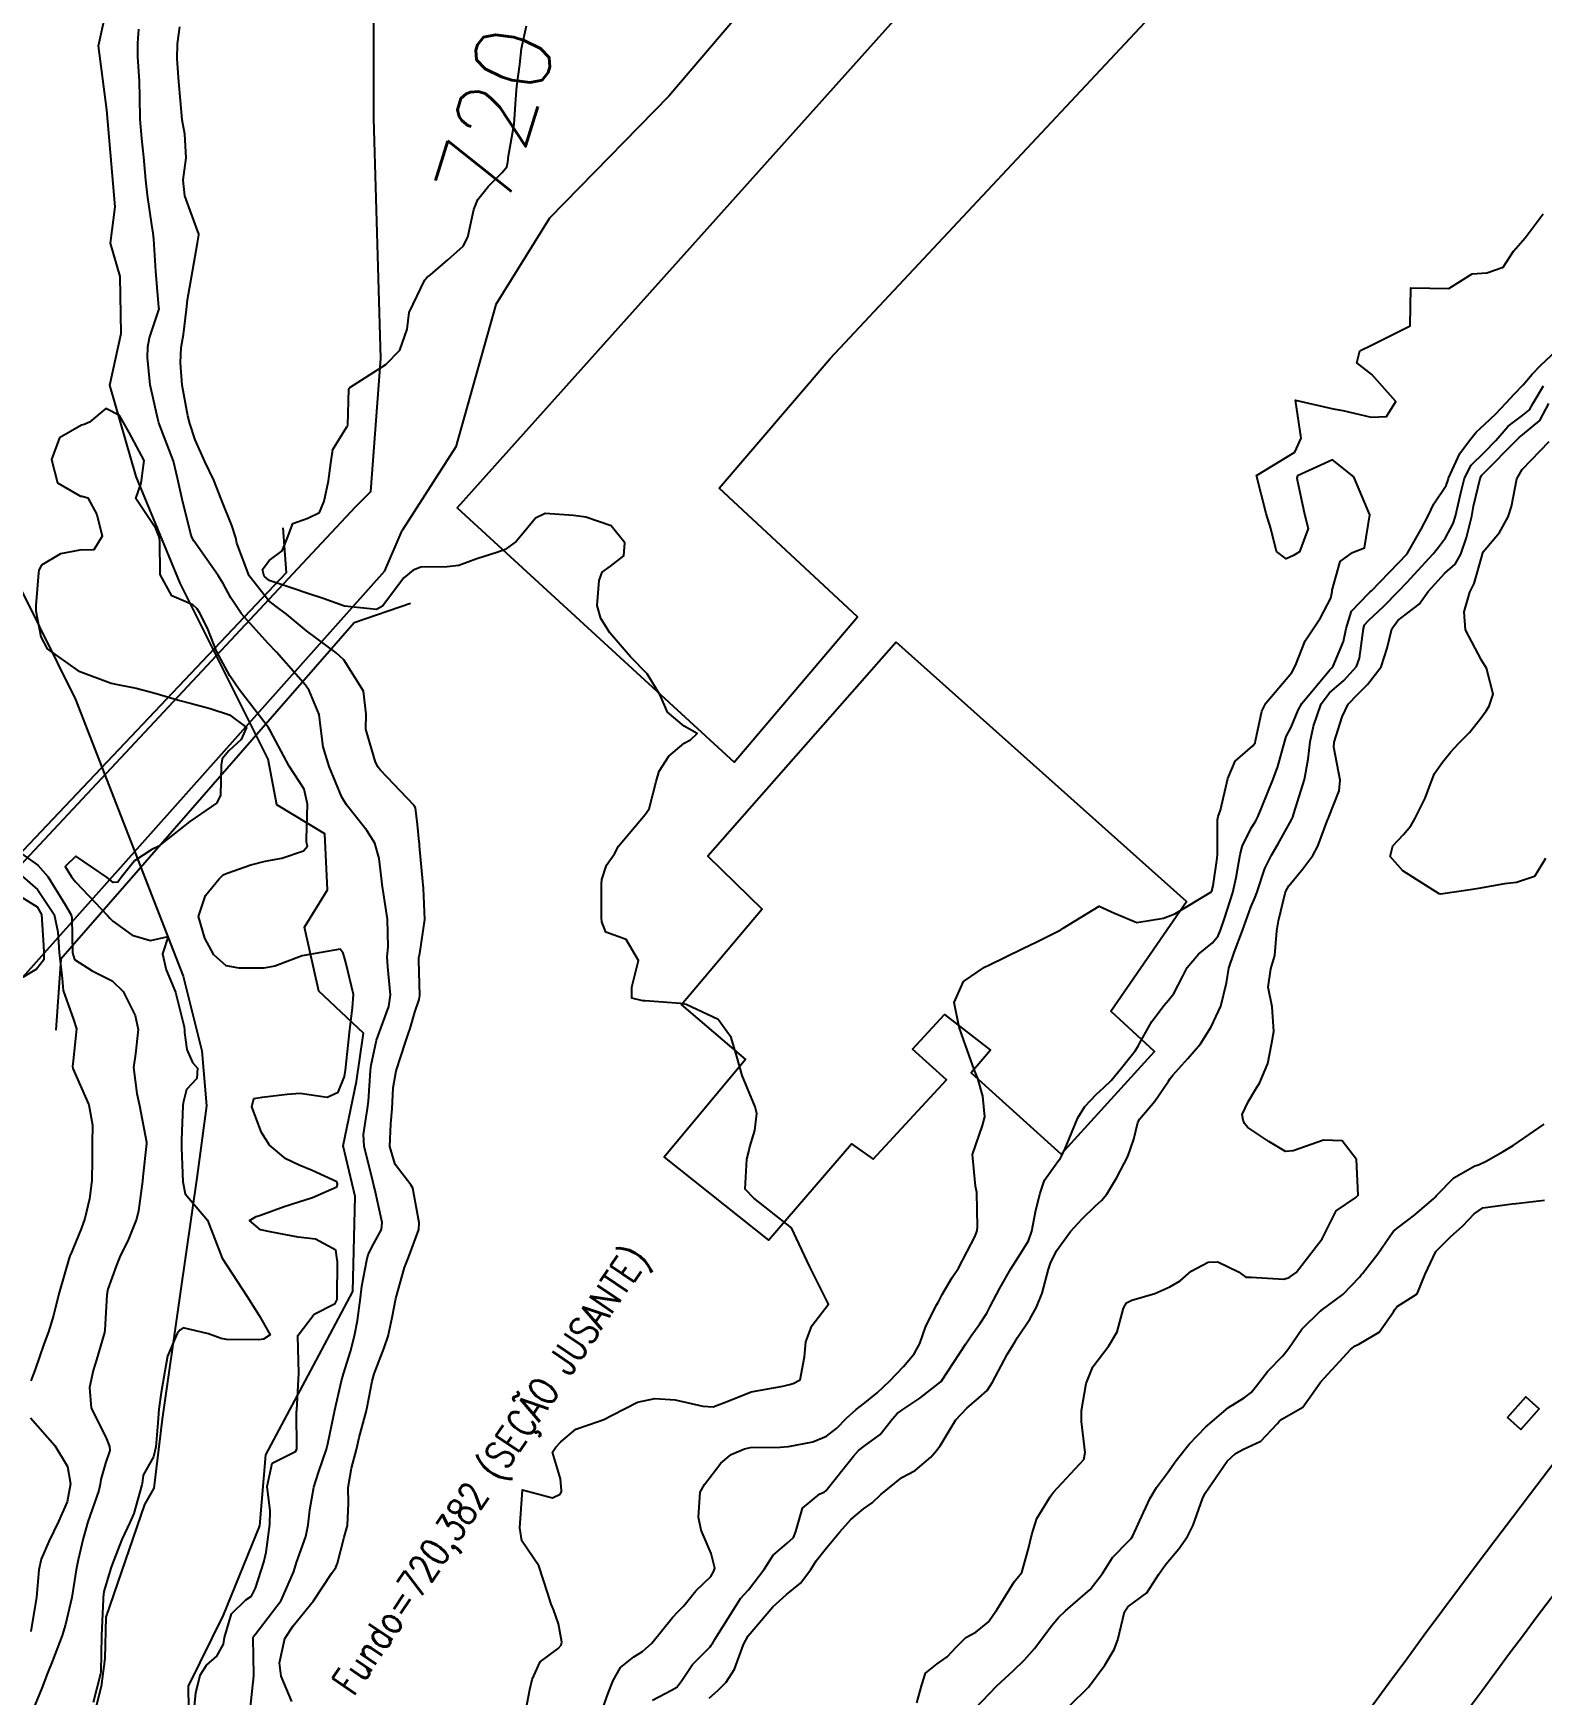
# Model space of a CAD drawing. Header units: metres. Extents: x 318500 to 325275, y 7408834 to 7428799.
# Drawn here: x 320236.7 to 320316.3, y 7414295.2 to 7414382.8 of the extents above; entities that cross this region are included whole.
import ezdxf
from ezdxf.enums import TextEntityAlignment as Align

# ---------------------------------------------------------------- set-up
doc = ezdxf.new("R2010")
doc.units = ezdxf.units.M
doc.header["$MEASUREMENT"] = 0
for name, color, linetype in [('Armário', 45, 'Continuous'), ('Cotas', 45, 'Continuous'), ('Curvas de Nivel 1m', 11, 'Continuous'), ('Curvas de Nivel 5m', 15, 'Continuous'), ('Edificações', 30, 'Continuous'), ('Hidrografia', 140, 'Continuous'), ('Linha Férrea', 20, 'Continuous'), ('Pontes_Viadutos_Tubos', 190, 'Continuous'), ('TEXTO', 45, 'Continuous'), ('Vias Primárias', 230, 'Continuous'), ('Vias Secundárias', 230, 'Continuous')]:
    doc.layers.add(name, color=color, linetype=linetype)
doc.styles.add('ROMANS', font='romans', dxfattribs={"height": 0.2})
doc.styles.add('Style-STANDARD', font='STANDARD.shx')

msp = doc.modelspace()

# ---------------------------------------------------------------- linework, layer by layer
at = {"layer": 'Armário'}
msp.add_lwpolyline([(320314.458, 7414309.84), (320315.424, 7414310.924), (320316.132, 7414310.293), (320315.166, 7414309.209)], close=True, dxfattribs=at)
at = {"layer": 'Curvas de Nivel 1m', "flags": 128}
for points, elevation in [([(320248.148, 7414294.407), (320248.33, 7414296.21), (320248.329, 7414296.252), (320248.298, 7414298.211), (320248.32, 7414298.292), (320248.402, 7414298.382), (320249.78, 7414300.19), (320250.443, 7414301.707), (320250.591, 7414302.178), (320251.077, 7414303.564), (320251.206, 7414304.169), (320251.289, 7414304.969), (320251.495, 7414306.165), (320251.741, 7414306.932), (320252.174, 7414308.155), (320252.245, 7414308.443), (320252.557, 7414309.967), (320252.586, 7414310.124), (320252.595, 7414310.15), (320252.964, 7414311.759), (320253.068, 7414312.145), (320253.431, 7414313.308), (320253.652, 7414314.14), (320253.812, 7414314.948), (320253.956, 7414316.137), (320254.031, 7414316.752), (320254.292, 7414318.134), (320254.372, 7414318.425), (320254.673, 7414319.014), (320255.066, 7414319.743), (320255.115, 7414320.124), (320254.716, 7414321.871), (320254.652, 7414322.131), (320254.623, 7414322.229), (320254.159, 7414324.136), (320254.127, 7414324.759), (320254.339, 7414326.134), (320254.389, 7414326.52), (320254.489, 7414328.133), (320254.524, 7414328.412), (320254.816, 7414329.73), (320254.942, 7414330.128), (320255.456, 7414331.506), (320255.546, 7414332.12), (320255.399, 7414333.595), (320255.376, 7414334.123), (320255.42, 7414334.657), (320255.384, 7414336.123), (320255.114, 7414337.941), (320255.086, 7414338.128), (320254.948, 7414339.322), (320254.717, 7414340.132), (320254.303, 7414340.8), (320253.223, 7414342.148), (320252.986, 7414342.546), (320252.305, 7414344.161), (320251.994, 7414345.197), (320251.865, 7414346.168), (320251.784, 7414346.906), (320251.263, 7414348.177), (320251.064, 7414348.461), (320249.528, 7414350.203), (320249.097, 7414350.65), (320247.68, 7414352.224), (320247.128, 7414353.057), (320246.725, 7414353.825), (320246.462, 7414354.24), (320245.167, 7414356.061), (320245.063, 7414356.262), (320245.017, 7414356.418), (320244.557, 7414358.27), (320244.318, 7414359.381), (320244.104, 7414360.277), (320243.384, 7414362.152), (320243.33, 7414362.289), (320243.254, 7414362.573), (320242.871, 7414364.294), (320242.735, 7414365.736), (320242.753, 7414366.298), (320242.836, 7414366.768), (320243.329, 7414368.245), (320243.341, 7414368.279), (320243.331, 7414368.376), (320243.167, 7414370.293), (320243.065, 7414371.983), (320243.027, 7414372.295), (320242.954, 7414372.729), (320242.725, 7414374.3), (320242.641, 7414375.083), (320242.544, 7414376.303), (320242.437, 7414377.292), (320242.337, 7414378.307), (320242.316, 7414379.468), (320242.306, 7414380.308), (320242.224, 7414381.595), (320242.221, 7414382.309), (320242.279, 7414383.061)], 718), ([(320250.35, 7414294.85), (320249.776, 7414296.189), (320249.684, 7414296.887), (320249.972, 7414298.186), (320250.407, 7414298.849), (320251.482, 7414300.164), (320252.442, 7414301.598), (320252.664, 7414301.931), (320252.758, 7414302.147), (320253.101, 7414303.514), (320253.273, 7414304.142), (320253.325, 7414305.308), (320253.305, 7414306.142), (320253.496, 7414307.159), (320253.747, 7414308.138), (320253.896, 7414308.78), (320254.267, 7414310.133), (320254.322, 7414310.372), (320254.576, 7414311.755), (320254.681, 7414312.128), (320255.218, 7414313.504), (320255.426, 7414314.118), (320255.632, 7414315.108), (320255.821, 7414316.112), (320256.287, 7414317.736), (320256.427, 7414318.104), (320256.494, 7414318.271), (320256.67, 7414318.744), (320257.039, 7414319.74), (320257.063, 7414320.094), (320256.717, 7414321.922), (320256.614, 7414322.102), (320255.792, 7414323.176), (320255.51, 7414324.118), (320255.555, 7414325.321), (320255.632, 7414326.117), (320255.69, 7414327.213), (320255.837, 7414328.114), (320256.338, 7414329.63), (320256.503, 7414330.105), (320256.577, 7414330.35), (320256.837, 7414331.203), (320257.057, 7414331.887), (320257.087, 7414332.096), (320257.037, 7414333.938), (320257.047, 7414334.097), (320257.088, 7414334.302), (320257.352, 7414336.093), (320257.293, 7414337.726), (320257.252, 7414338.095), (320257.081, 7414339.975), (320257.069, 7414340.098), (320257.061, 7414340.199), (320256.97, 7414341.1), (320256.86, 7414341.983), (320256.801, 7414342.103), (320255.008, 7414343.988), (320254.893, 7414344.131), (320254.75, 7414344.397), (320254.237, 7414346.138), (320254.263, 7414346.923), (320254.124, 7414348.139), (320253.085, 7414349.799), (320252.689, 7414350.156), (320251.107, 7414351.325), (320250.067, 7414352.196), (320249.52, 7414352.6), (320249.127, 7414352.901), (320248.083, 7414354.221), (320247.446, 7414355.947), (320247.394, 7414356.228), (320247.18, 7414356.876), (320246.634, 7414358.238), (320246.227, 7414359.262), (320245.749, 7414360.252), (320245.237, 7414361.386), (320244.961, 7414362.264), (320244.857, 7414362.664), (320244.563, 7414364.271), (320244.467, 7414365.447), (320244.507, 7414366.272), (320244.623, 7414366.958), (320244.782, 7414368.268), (320244.831, 7414368.774), (320245.1, 7414370.264), (320245.375, 7414371.791), (320245.44, 7414372.199), (320245.433, 7414372.259), (320245.382, 7414372.384), (320244.697, 7414374.271), (320244.606, 7414375.089), (320244.773, 7414376.27), (320244.691, 7414377.51), (320244.565, 7414378.273), (320244.467, 7414379.283), (320244.373, 7414380.277), (320244.294, 7414381.492), (320244.307, 7414382.278), (320244.435, 7414383.183)], 719), ([(320266.549, 7414293.967), (320267.024, 7414295.296), (320267.289, 7414295.956), (320267.684, 7414296.647), (320268.389, 7414297.211), (320268.838, 7414297.489), (320269.336, 7414297.926), (320270.414, 7414299.292), (320270.715, 7414299.609), (320271.022, 7414299.904), (320271.643, 7414300.687), (320272.443, 7414301.44), (320272.608, 7414301.727), (320272.648, 7414301.887), (320272.462, 7414302.665), (320271.931, 7414303.895), (320271.799, 7414304.585), (320271.877, 7414305.896), (320272.1, 7414306.3), (320272.514, 7414306.826), (320272.977, 7414307.429), (320273.508, 7414307.875), (320274.212, 7414308.188), (320274.536, 7414308.243), (320276.103, 7414308.27), (320276.537, 7414308.309), (320277.814, 7414308.544), (320278.545, 7414308.841), (320279.081, 7414309.274), (320279.603, 7414309.794), (320280.104, 7414310.25), (320280.572, 7414310.6), (320281.221, 7414311.13), (320281.879, 7414311.761), (320282.598, 7414312.529), (320283.16, 7414313.189), (320283.47, 7414313.741), (320283.77, 7414314.591), (320284.333, 7414315.733), (320284.445, 7414315.93), (320284.649, 7414316.317), (320285.176, 7414317.209), (320285.505, 7414317.717), (320286.382, 7414319.4), (320286.487, 7414319.703), (320286.507, 7414319.889), (320286.465, 7414321.704), (320286.396, 7414322.034), (320286.241, 7414323.708), (320286.765, 7414325.226), (320286.898, 7414325.698), (320286.786, 7414326.788), (320286.516, 7414327.704), (320286.334, 7414328.18), (320285.785, 7414329.716), (320285.533, 7414330.415), (320285.278, 7414331.724), (320285.764, 7414332.819), (320286.878, 7414333.591), (320287.102, 7414333.697), (320288.893, 7414334.56), (320289.639, 7414334.922), (320290.909, 7414335.56), (320291.028, 7414335.648), (320292.922, 7414336.805), (320293.736, 7414336.426), (320294.914, 7414335.94), (320296.324, 7414336.168), (320296.918, 7414336.405), (320298.807, 7414337.542), (320298.866, 7414337.606), (320298.935, 7414337.879), (320299.154, 7414339.34), (320299.17, 7414339.537), (320299.163, 7414341.362), (320299.193, 7414341.537), (320299.32, 7414341.864), (320299.714, 7414343.533), (320300.105, 7414344.448), (320301.036, 7414345.263), (320301.145, 7414345.412), (320301.173, 7414345.518), (320301.496, 7414347.081), (320301.718, 7414347.51), (320303.086, 7414349.118), (320303.282, 7414349.487), (320303.797, 7414350.792), (320304.253, 7414351.473), (320304.594, 7414352.002), (320305.144, 7414353.048), (320305.214, 7414353.394), (320305.222, 7414353.459), (320305.638, 7414354.983), (320306.295, 7414355.449), (320306.923, 7414355.693), (320307.2, 7414357.44), (320306.349, 7414359.449), (320305.239, 7414360.346), (320303.393, 7414359.488), (320303.351, 7414359.365), (320303.751, 7414357.482), (320303.949, 7414356.718), (320303.486, 7414355.485), (320303.168, 7414355.29), (320302.784, 7414355.113), (320302.273, 7414355.503), (320301.974, 7414356.723), (320301.736, 7414357.512), (320301.23, 7414359.52), (320303.242, 7414360.739), (320303.585, 7414361.485), (320303.28, 7414363.49), (320305.274, 7414363.029), (320305.784, 7414362.943), (320307.267, 7414362.592), (320308.072, 7414362.623), (320308.576, 7414363.421), (320307.301, 7414364.838), (320306.509, 7414365.448), (320306.667, 7414366.096), (320307.32, 7414366.41), (320309.33, 7414367.41), (320309.36, 7414369.41), (320311.36, 7414369.38), (320312.599, 7414370.141), (320313.373, 7414370.207), (320314.227, 7414370.497), (320314.778, 7414371.339), (320315.397, 7414372.043), (320316.35, 7414373.316)], 721), ([(320269.362, 7414294.918), (320270.363, 7414295.458), (320270.653, 7414295.62), (320270.882, 7414295.905), (320271.48, 7414296.802), (320272.398, 7414297.744), (320272.468, 7414297.82), (320272.51, 7414297.888), (320272.675, 7414298.158), (320273.737, 7414299.87), (320274.005, 7414300.288), (320274.433, 7414300.751), (320275.278, 7414301.848), (320275.726, 7414302.576), (320276.471, 7414303.209), (320276.794, 7414303.508), (320276.924, 7414303.826), (320277.27, 7414305.051), (320278.19, 7414305.813), (320278.424, 7414305.898), (320278.512, 7414305.973), (320279.966, 7414307.788), (320280.232, 7414308.087), (320280.538, 7414308.32), (320281.37, 7414308.945), (320282.032, 7414309.758), (320282.278, 7414310.04), (320282.568, 7414310.264), (320283.462, 7414310.856), (320284.59, 7414311.73), (320285.896, 7414313.711), (320286.178, 7414314.145), (320286.626, 7414314.782), (320286.991, 7414315.338), (320287.183, 7414315.692), (320287.685, 7414316.654), (320288.261, 7414317.676), (320288.676, 7414318.309), (320289.203, 7414319.146), (320289.375, 7414319.663), (320289.592, 7414320.776), (320289.807, 7414321.659), (320290.042, 7414322.346), (320290.745, 7414323.335), (320290.886, 7414323.51), (320290.959, 7414323.647), (320291.123, 7414324.013), (320291.802, 7414325.635), (320292.17, 7414326.238), (320292.789, 7414326.886), (320293.177, 7414327.232), (320293.564, 7414327.609), (320294.123, 7414328.287), (320294.824, 7414329.178), (320294.99, 7414329.425), (320295.078, 7414329.588), (320295.704, 7414330.719), (320296.349, 7414331.575), (320296.588, 7414331.839), (320296.859, 7414332.201), (320297.335, 7414333.101), (320297.574, 7414333.56), (320298.164, 7414334.278), (320298.9, 7414334.868), (320299.198, 7414335.243), (320299.319, 7414335.534), (320299.529, 7414336.144), (320299.972, 7414337.524), (320300.159, 7414338.305), (320300.368, 7414339.519), (320300.485, 7414340), (320300.982, 7414340.967), (320301.189, 7414341.306), (320301.293, 7414341.507), (320301.504, 7414342.014), (320302.11, 7414343.504), (320302.356, 7414344.164), (320302.709, 7414345.495), (320302.795, 7414345.743), (320303.051, 7414346.24), (320303.42, 7414347.13), (320303.614, 7414347.482), (320305.088, 7414349.258), (320305.187, 7414349.361), (320305.266, 7414349.458), (320305.81, 7414350.753), (320305.949, 7414351.452), (320306.225, 7414352.358), (320307.148, 7414353.314), (320307.215, 7414353.373), (320307.282, 7414353.438), (320309.17, 7414355.379), (320309.191, 7414355.41), (320309.901, 7414356.688), (320310.284, 7414357.394), (320310.583, 7414358.015), (320311.224, 7414358.994), (320311.329, 7414359.279), (320311.357, 7414359.379), (320311.95, 7414360.666), (320312.453, 7414361.368), (320312.815, 7414361.806), (320313.263, 7414362.216), (320313.851, 7414362.771), (320314.386, 7414363.343), (320314.814, 7414363.81), (320315.294, 7414364.296), (320315.768, 7414364.858), (320316.205, 7414365.317), (320317.321, 7414366.364)], 722), ([(320272.357, 7414295.04), (320272.809, 7414295.437), (320273.244, 7414295.877), (320273.683, 7414296.568), (320274.161, 7414297.864), (320274.405, 7414298.326), (320275.71, 7414299.841), (320276.437, 7414300.496), (320277.177, 7414301.088), (320277.712, 7414301.817), (320278.002, 7414302.27), (320278.466, 7414302.869), (320278.903, 7414303.375), (320279.248, 7414303.798), (320279.828, 7414304.452), (320280.499, 7414305.014), (320280.949, 7414305.328), (320281.405, 7414305.767), (320282.519, 7414306.662), (320283.226, 7414307.04), (320284.05, 7414307.735), (320284.269, 7414307.998), (320284.539, 7414308.345), (320285.057, 7414309.218), (320285.371, 7414309.718), (320285.951, 7414310.328), (320286.577, 7414310.865), (320287.011, 7414311.266), (320287.296, 7414311.689), (320288.078, 7414313.151), (320288.39, 7414313.673), (320288.471, 7414313.813), (320288.616, 7414314.06), (320289.274, 7414315.02), (320289.625, 7414315.66), (320289.916, 7414316.392), (320290.251, 7414317.654), (320290.357, 7414317.97), (320290.68, 7414318.625), (320291.408, 7414319.639), (320292.024, 7414320.306), (320292.71, 7414320.973), (320293.052, 7414321.278), (320293.328, 7414321.611), (320293.85, 7414322.487), (320294.438, 7414323.595), (320294.759, 7414324.507), (320294.958, 7414325.398), (320295.062, 7414325.587), (320295.856, 7414326.508), (320296.576, 7414327.572), (320296.664, 7414327.709), (320296.805, 7414327.883), (320297.604, 7414328.772), (320298.277, 7414329.548), (320298.839, 7414330.43), (320299.344, 7414331.533), (320299.641, 7414332.755), (320299.769, 7414333.527), (320300.05, 7414334.365), (320300.477, 7414335.516), (320300.922, 7414336.75), (320301.158, 7414337.277), (320301.24, 7414337.507), (320301.667, 7414338.785), (320302.021, 7414339.499), (320302.372, 7414340.093), (320302.985, 7414341.188), (320303.095, 7414341.382), (320303.134, 7414341.488), (320303.191, 7414341.686), (320303.75, 7414343.479), (320303.947, 7414344.555), (320304.054, 7414345.475), (320304.223, 7414346.302), (320304.632, 7414347.467), (320305.076, 7414348.055), (320305.835, 7414348.7), (320306.489, 7414349.446), (320306.662, 7414349.879), (320306.861, 7414351.443), (320306.924, 7414351.641), (320307.126, 7414351.873), (320307.937, 7414352.629), (320308.708, 7414353.417), (320309.155, 7414353.877), (320310.546, 7414355.389), (320310.823, 7414355.738), (320311.183, 7414356.235), (320311.595, 7414356.975), (320311.72, 7414357.375), (320312, 7414358.591), (320312.201, 7414359.37), (320312.541, 7414360.063), (320313.244, 7414360.746), (320313.841, 7414361.351), (320314.496, 7414362.107), (320315.27, 7414362.695), (320315.617, 7414362.983), (320315.81, 7414363.322), (320316.369, 7414364.238)], 723), ([(320245.174, 7414294.247), (320245.287, 7414295.315), (320245.507, 7414296.243), (320245.848, 7414296.768), (320246.385, 7414297.249), (320246.735, 7414297.886), (320246.79, 7414298.226), (320247.16, 7414299.475), (320247.922, 7414300.215), (320248.223, 7414300.412), (320248.429, 7414300.831), (320248.871, 7414302.204), (320248.988, 7414302.732), (320249.183, 7414304.199), (320249.195, 7414304.907), (320249.033, 7414306.202), (320249.3, 7414307.417), (320250.528, 7414308.042), (320250.587, 7414308.121), (320250.6, 7414308.179), (320250.596, 7414310.143), (320250.601, 7414310.179), (320250.61, 7414310.228), (320250.706, 7414312.178), (320250.661, 7414314.128), (320250.669, 7414314.179), (320251.515, 7414315.278), (320252.636, 7414315.853), (320252.725, 7414316.063), (320252.735, 7414316.149), (320252.747, 7414318.061), (320252.74, 7414318.149), (320252.668, 7414318.659), (320251.597, 7414319.245), (320250.677, 7414319.347), (320249.282, 7414319.6), (320248.683, 7414319.731), (320248.106, 7414320.216), (320248.469, 7414320.436), (320248.694, 7414320.507), (320249.933, 7414320.96), (320250.705, 7414321.203), (320251.437, 7414321.441), (320252.718, 7414322.002), (320252.743, 7414322.127), (320252.743, 7414322.15), (320252.721, 7414322.266), (320251.42, 7414322.863), (320250.73, 7414323.134), (320250.025, 7414323.482), (320249.172, 7414324.204), (320248.75, 7414324.859), (320248.238, 7414326.215), (320248.333, 7414326.658), (320248.778, 7414326.728), (320250.09, 7414326.881), (320250.781, 7414326.934), (320252.214, 7414326.723), (320252.783, 7414326.989), (320253.118, 7414327.824), (320253.168, 7414328.146), (320253.327, 7414329.633), (320253.376, 7414330.144), (320253.545, 7414331.438), (320253.594, 7414332.143), (320253.194, 7414333.828), (320253.101, 7414334.148), (320253.056, 7414334.322), (320252.884, 7414334.539), (320250.88, 7414334.18), (320249.437, 7414333.636), (320248.87, 7414333.532), (320247.565, 7414333.527), (320246.871, 7414333.647), (320246.225, 7414334.24), (320245.757, 7414335.115), (320245.421, 7414336.252), (320245.795, 7414337.369), (320246.505, 7414338.236), (320246.72, 7414338.447), (320246.935, 7414338.535), (320248.173, 7414338.986), (320248.944, 7414339.169), (320249.813, 7414339.331), (320250.953, 7414339.717), (320251.176, 7414339.958), (320251.12, 7414340.178), (320251.11, 7414340.326), (320251.167, 7414342.177), (320250.992, 7414342.97), (320250.194, 7414344.192), (320249.213, 7414346.032), (320249.108, 7414346.209), (320249.082, 7414346.251), (320249.041, 7414346.303), (320247.566, 7414348.225), (320247.071, 7414348.944), (320246.376, 7414350.241), (320245.897, 7414351.459), (320245.496, 7414352.254), (320245.355, 7414352.489), (320245.124, 7414352.691), (320244.017, 7414353.165), (320243.396, 7414354.286), (320243.382, 7414356.072), (320243.343, 7414356.287), (320243.176, 7414356.712), (320242.114, 7414358.301), (320242.396, 7414359.11), (320242.556, 7414360.297), (320241.757, 7414361.79), (320241.459, 7414362.308), (320241.256, 7414362.681), (320240.538, 7414363.044), (320239.678, 7414362.334), (320239.384, 7414362.202), (320239.247, 7414362.16), (320238.09, 7414361.505), (320237.66, 7414360.363), (320237.975, 7414359.126), (320239.201, 7414358.429), (320239.279, 7414358.417), (320239.58, 7414358.334), (320240.061, 7414357.453), (320240.338, 7414356.322), (320239.894, 7414355.594), (320239.159, 7414355.583), (320238.136, 7414355.375), (320237.146, 7414354.784), (320236.997, 7414354.517), (320236.973, 7414354.372), (320236.845, 7414352.651), (320236.846, 7414352.373), (320237.099, 7414350.999), (320237.441, 7414350.365), (320239.073, 7414349.211), (320240.815, 7414348.563), (320241.063, 7414348.517), (320242.138, 7414348.299), (320243.058, 7414348.054), (320244.428, 7414347.644), (320245.052, 7414347.482), (320246.036, 7414347.231), (320247.047, 7414346.887), (320247.947, 7414346.221), (320247.668, 7414345.586), (320247.021, 7414344.993), (320246.675, 7414344.575), (320246.611, 7414344.236), (320246.58, 7414342.642), (320246.362, 7414342.239), (320244.97, 7414341.26), (320243.707, 7414340.279), (320243.294, 7414339.945), (320242.952, 7414339.781), (320242.043, 7414339.2), (320241.34, 7414338.306), (320241.159, 7414338.075), (320240.926, 7414338.046), (320240.608, 7414338.315), (320238.946, 7414339.435), (320238.389, 7414338.898), (320238.721, 7414338.343), (320238.926, 7414338.089), (320240.621, 7414336.314), (320240.749, 7414336.163), (320240.897, 7414336.008), (320241.921, 7414335.268), (320242.887, 7414334.994), (320243.817, 7414335.204), (320243.528, 7414334.28), (320243.71, 7414333.435), (320244.209, 7414332.27), (320244.655, 7414330.43), (320244.673, 7414330.262), (320244.687, 7414330.13), (320244.81, 7414329.246), (320245.109, 7414328.561), (320245.363, 7414328.252), (320245.338, 7414327.706), (320244.783, 7414327.133), (320244.602, 7414326.433), (320244.585, 7414326.263), (320244.529, 7414324.477), (320244.527, 7414324.263), (320244.53, 7414324.055), (320244.586, 7414322.262), (320244.711, 7414321.637), (320245.897, 7414320.242), (320246.66, 7414318.23), (320247.989, 7414316.217), (320248.625, 7414315.212), (320249.193, 7414314.201), (320248.842, 7414313.971), (320248.606, 7414313.923), (320246.889, 7414313.944), (320246.607, 7414314.007), (320245.945, 7414314.24), (320244.615, 7414314.561), (320244.431, 7414314.444), (320244.301, 7414314.265), (320243.789, 7414313.075), (320243.644, 7414312.274), (320243.447, 7414311.155), (320243.322, 7414310.279), (320243.268, 7414309.56), (320243.165, 7414308.28), (320243.045, 7414307.759), (320242.507, 7414306.788), (320242.443, 7414306.349), (320242.437, 7414306.291), (320242.007, 7414304.772), (320241.793, 7414304.297), (320241.375, 7414303.392), (320240.949, 7414302.305), (320240.818, 7414301.932), (320240.425, 7414300.658), (320240.392, 7414300.339), (320240.387, 7414300.31), (320240.382, 7414300.273), (320240.305, 7414298.311), (320240.26, 7414296.423), (320240.248, 7414296.312), (320239.867, 7414294.797)], 717), ([(320283.312, 7414294.789), (320283.577, 7414295.738), (320283.77, 7414296.345), (320284.387, 7414296.845), (320284.9, 7414297.215), (320285.38, 7414297.715), (320285.884, 7414298.232), (320286.412, 7414298.517), (320287.063, 7414299.048), (320287.527, 7414299.684), (320288.445, 7414301.165), (320288.673, 7414301.442), (320288.839, 7414301.666), (320289.198, 7414302.933), (320289.375, 7414303.661), (320289.642, 7414304.509), (320290.334, 7414305.652), (320290.408, 7414305.754), (320290.512, 7414305.892), (320292.107, 7414307.626), (320292.179, 7414307.982), (320291.989, 7414309.629), (320291.995, 7414310.202), (320292.231, 7414311.625), (320292.599, 7414312.503), (320293.427, 7414313.608), (320293.868, 7414314.355), (320294.202, 7414315.597), (320294.358, 7414315.881), (320294.646, 7414316.023), (320295.861, 7414316.369), (320296.657, 7414316.733), (320297.191, 7414317.033), (320297.773, 7414317.553), (320298.675, 7414318.022), (320299.189, 7414318.046), (320300.274, 7414317.516), (320300.666, 7414317.241), (320300.937, 7414317.236), (320302.665, 7414317.132), (320302.94, 7414317.211), (320303.308, 7414317.48), (320304.688, 7414319.264), (320304.784, 7414319.459), (320305.427, 7414320.732), (320306.464, 7414321.434), (320306.586, 7414321.568), (320306.491, 7414323.434), (320305.735, 7414324.421), (320304.76, 7414324.464), (320303.159, 7414323.889), (320302.754, 7414323.854), (320301.872, 7414324.386), (320300.766, 7414325.124), (320300.598, 7414325.342), (320300.526, 7414325.514), (320300.47, 7414325.82), (320300.785, 7414326.479), (320301.166, 7414327.134), (320301.399, 7414327.504), (320301.819, 7414328.496), (320302.016, 7414329.498), (320302.139, 7414330.195), (320302.049, 7414331.498), (320301.831, 7414332.535), (320301.972, 7414333.499), (320302.186, 7414334.202), (320302.295, 7414335.496), (320302.388, 7414336.023), (320302.742, 7414337.492), (320302.789, 7414337.635), (320302.936, 7414337.866), (320303.666, 7414338.762), (320304.194, 7414339.471), (320304.464, 7414339.971), (320304.989, 7414341.382), (320305.016, 7414341.433), (320305.029, 7414341.46), (320305.581, 7414342.878), (320305.636, 7414343.454), (320305.309, 7414345.184), (320305.326, 7414345.457), (320305.735, 7414346.778), (320306.062, 7414347.45), (320306.548, 7414347.972), (320307.08, 7414348.483), (320307.793, 7414349.429), (320308.12, 7414350.409), (320308.364, 7414351.421), (320308.674, 7414351.87), (320309.132, 7414352.219), (320309.811, 7414352.729), (320310.272, 7414353.393), (320311.16, 7414354.367), (320311.701, 7414354.838), (320312.006, 7414355.372), (320312.307, 7414356.245), (320312.572, 7414357.366), (320312.677, 7414357.897), (320313.022, 7414359.362), (320313.087, 7414359.505), (320313.233, 7414359.659), (320314.895, 7414361.335), (320315.073, 7414361.513), (320315.255, 7414361.653), (320316.176, 7414362.407), (320316.642, 7414363.31)], 724), ([(320235.024, 7414340.324), (320236.939, 7414338.968), (320237.471, 7414338.362), (320238.406, 7414336.849), (320238.699, 7414336.343), (320238.744, 7414336.188), (320238.772, 7414334.342), (320238.875, 7414333.98), (320239.808, 7414333.384), (320240.858, 7414332.865), (320241.445, 7414332.304), (320242.086, 7414331.043), (320242.233, 7414330.296), (320242.091, 7414329.013), (320241.999, 7414328.298), (320242.16, 7414326.916), (320242.309, 7414326.295), (320242.682, 7414324.35), (320242.679, 7414324.291), (320242.489, 7414322.525), (320242.467, 7414322.293), (320242.256, 7414320.735), (320242.152, 7414320.295), (320241.726, 7414319.247), (320241.27, 7414318.304), (320241.09, 7414317.872), (320240.643, 7414316.61), (320240.58, 7414316.311), (320240.482, 7414314.442), (320240.461, 7414314.312), (320240.034, 7414312.873), (320239.872, 7414312.321), (320239.666, 7414311.418), (320239.764, 7414310.322), (320240.537, 7414308.8), (320240.73, 7414308.308), (320240.734, 7414308.1), (320240.517, 7414307.422), (320240.26, 7414306.557), (320240.236, 7414306.314), (320240.161, 7414305.979), (320239.577, 7414304.324), (320239.338, 7414303.456), (320239.067, 7414302.331), (320238.973, 7414301.801), (320238.741, 7414300.335), (320238.406, 7414298.908), (320238.235, 7414298.342), (320237.724, 7414297.006), (320237.452, 7414296.354), (320237.15, 7414295.566), (320236.662, 7414294.365)], 718), ([(320236.122, 7414338.378), (320236.92, 7414337.682), (320237.799, 7414336.357), (320237.992, 7414335.454), (320238.071, 7414334.352), (320238.228, 7414332.981), (320238.283, 7414332.349), (320238.827, 7414330.825), (320238.978, 7414330.338), (320238.803, 7414328.646), (320238.773, 7414328.34), (320238.798, 7414328.239), (320239.632, 7414326.327), (320239.824, 7414325.254), (320239.815, 7414324.324), (320239.811, 7414323.404), (320239.789, 7414322.324), (320239.67, 7414321.361), (320239.424, 7414320.329), (320239.222, 7414319.792), (320238.661, 7414318.416), (320238.638, 7414318.363), (320238.633, 7414318.34), (320238.619, 7414318.3), (320238.06, 7414316.349), (320237.763, 7414315.213), (320237.502, 7414314.357), (320237.266, 7414313.694), (320236.796, 7414312.367), (320236.574, 7414311.77)], 719), ([(320290.35, 7414293.65), (320292.37, 7414295.62), (320293.228, 7414296.767), (320293.721, 7414297.6), (320293.903, 7414298.102), (320294.256, 7414299.593), (320294.433, 7414299.842), (320295.43, 7414300.59), (320296.076, 7414301.574), (320296.221, 7414301.805), (320296.458, 7414302.112), (320297.121, 7414302.909), (320297.589, 7414303.553), (320297.886, 7414304.152), (320298.37, 7414305.542), (320298.513, 7414305.847), (320299.682, 7414307.523), (320300.115, 7414307.938), (320300.54, 7414308.166), (320301.459, 7414308.588), (320302.311, 7414309.492), (320302.424, 7414309.629), (320302.564, 7414309.743), (320303.668, 7414310.379), (320304.441, 7414311.462), (320304.592, 7414311.696), (320306.205, 7414313.436), (320306.43, 7414313.616), (320306.614, 7414313.708), (320307.701, 7414314.342), (320308.446, 7414315.412), (320308.515, 7414315.538), (320308.644, 7414315.69), (320309.691, 7414316.358), (320310.114, 7414317.388), (320310.682, 7414318.597), (320311.457, 7414319.369), (320312.114, 7414319.943), (320312.708, 7414320.582), (320313.165, 7414320.893), (320314.716, 7414321.096), (320314.918, 7414321.126), (320316.422, 7414321.304)], 726), ([(320236.552, 7414309.821), (320237.834, 7414308.35), (320238.514, 7414307.257), (320238.669, 7414306.337), (320238.49, 7414305.379), (320238.037, 7414304.347), (320237.525, 7414303.293), (320237.124, 7414302.36), (320237.004, 7414301.8), (320236.872, 7414300.363), (320236.582, 7414298.548)], 719)]:
    msp.add_lwpolyline(points, dxfattribs=dict(at, elevation=elevation))
at = {"layer": 'Curvas de Nivel 5m', "flags": 128}
for points, elevation in [([(320262.619, 7414294.016), (320262.89, 7414295.484), (320263.019, 7414296.01), (320263.438, 7414296.95), (320264.395, 7414297.644), (320264.552, 7414297.835), (320264.576, 7414297.988), (320264.41, 7414298.953), (320264.139, 7414299.716), (320264.027, 7414299.996), (320263.821, 7414300.607), (320263.367, 7414302.006), (320262.47, 7414303.321), (320262.368, 7414304.022), (320262.5, 7414306.02), (320264.091, 7414305.592), (320264.498, 7414305.79), (320264.568, 7414305.921), (320264.572, 7414305.989), (320264.509, 7414306.597), (320264.087, 7414307.997), (320264.259, 7414308.269), (320264.539, 7414308.559), (320265.315, 7414309.216), (320266.555, 7414309.643), (320266.791, 7414309.732), (320267.238, 7414309.96), (320268.567, 7414310.638), (320269.487, 7414310.844), (320270.569, 7414310.763), (320272.021, 7414310.44), (320272.565, 7414310.39), (320273.395, 7414310.705), (320274.573, 7414311.196), (320276.237, 7414311.488), (320276.586, 7414311.574), (320276.781, 7414311.634), (320277.148, 7414311.824), (320277.39, 7414313.034), (320277.445, 7414313.822), (320277.772, 7414314.67), (320278.64, 7414315.81), (320277.639, 7414317.82), (320276.69, 7414319.83), (320274.713, 7414321.408), (320274.261, 7414321.867), (320274.334, 7414323.464), (320274.443, 7414323.864), (320274.507, 7414324.1), (320274.757, 7414324.974), (320274.87, 7414325.859), (320274.775, 7414326.214), (320274.086, 7414327.871), (320273.805, 7414328.87), (320273.509, 7414329.88), (320272.834, 7414330.832), (320271.134, 7414331.618), (320270.846, 7414331.676), (320268.978, 7414331.808), (320268.848, 7414331.808), (320268.28, 7414331.949), (320268.275, 7414332.533), (320268.63, 7414333.944), (320267.974, 7414335.037), (320266.895, 7414335.438), (320266.695, 7414335.972), (320266.676, 7414336.2), (320266.682, 7414337.972), (320266.692, 7414338.214), (320266.945, 7414338.97), (320267.355, 7414339.563), (320267.566, 7414339.961), (320268.977, 7414341.643), (320269.183, 7414341.937), (320269.552, 7414343.381), (320269.719, 7414343.929), (320270.23, 7414344.713), (320271.032, 7414345.394), (320271.366, 7414345.576), (320271.717, 7414345.903), (320271.044, 7414346.299), (320270.157, 7414347.029), (320269.774, 7414347.929), (320269.077, 7414349.051), (320268.197, 7414349.953), (320267.109, 7414351.208), (320266.635, 7414351.975), (320266.451, 7414352.652), (320266.558, 7414353.976), (320266.703, 7414354.418), (320267.151, 7414354.732), (320267.845, 7414355.275), (320267.911, 7414355.959), (320267.183, 7414356.857), (320265.857, 7414357.323), (320265.191, 7414357.396), (320263.702, 7414357.502), (320263.189, 7414357.263), (320262.633, 7414356.573), (320262.182, 7414356.035), (320261.599, 7414355.608), (320261.161, 7414355.451), (320260.106, 7414355.11), (320259.15, 7414354.763), (320258.538, 7414354.69), (320257.149, 7414354.682), (320256.737, 7414354.516), (320256.247, 7414354.113), (320255.125, 7414352.625), (320254.81, 7414352.446), (320253.125, 7414352.623), (320251.987, 7414353.026), (320251.131, 7414353.306), (320250.471, 7414353.528), (320249.138, 7414353.976), (320248.878, 7414354.213), (320248.798, 7414354.56), (320249.152, 7414355.038), (320249.827, 7414355.533), (320250.101, 7414356.196), (320250.387, 7414356.987), (320251.186, 7414357.263), (320251.808, 7414357.554), (320252.051, 7414358.167), (320252.273, 7414359.227), (320252.396, 7414360.162), (320252.511, 7414360.881), (320253.249, 7414362.082), (320253.284, 7414362.125), (320253.297, 7414362.159), (320253.354, 7414364.084), (320253.395, 7414364.158), (320255.292, 7414365.37), (320256.038, 7414366.119), (320256.429, 7414367.225), (320256.539, 7414368.112), (320257.356, 7414369.829), (320257.487, 7414369.97), (320257.658, 7414370.097), (320258.565, 7414370.891), (320259.375, 7414371.602), (320259.632, 7414372.076), (320259.935, 7414373.539), (320260.157, 7414374.069), (320260.712, 7414374.77), (320261.432, 7414375.491), (320261.686, 7414375.797), (320261.732, 7414376.046), (320261.776, 7414376.378), (320262.068, 7414378.041), (320262.156, 7414379.364), (320262.212, 7414380.039), (320262.362, 7414381.183), (320262.464, 7414382.036), (320262.726, 7414383.226)], 720), ([(320316.473, 7414339.307), (320315.892, 7414338.37), (320314.941, 7414338.044), (320314.308, 7414337.971), (320312.936, 7414337.726), (320312.612, 7414337.678), (320310.931, 7414337.441), (320310.855, 7414337.457), (320308.949, 7414338.657), (320308.278, 7414339.417), (320308.412, 7414339.975), (320308.977, 7414340.572), (320309.356, 7414341.033), (320309.566, 7414341.401), (320310.111, 7414342.503), (320310.453, 7414343.388), (320310.61, 7414343.792), (320311.025, 7414344.396), (320311.472, 7414344.937), (320311.884, 7414345.372), (320312.453, 7414345.962), (320313.06, 7414346.71), (320313.329, 7414347.094), (320313.487, 7414347.354), (320313.699, 7414347.973), (320313.358, 7414349.356), (320313.096, 7414349.783), (320312.249, 7414351.369), (320312.177, 7414352.327), (320312.474, 7414353.367), (320312.698, 7414353.821), (320313.141, 7414355.36), (320313.142, 7414355.389), (320313.172, 7414355.495), (320314.036, 7414356.499), (320314.503, 7414357.34), (320314.666, 7414357.881), (320314.955, 7414359.334), (320315.235, 7414359.834), (320316.653, 7414361.309)], 725), ([(320235.896, 7414337.4), (320236.906, 7414336.766), (320237.131, 7414336.367), (320237.24, 7414334.721), (320237.267, 7414334.364), (320237.263, 7414333.976), (320236.867, 7414333.478), (320236.179, 7414333.058)], 720), ([(320286.358, 7414294.469), (320287.527, 7414295.683), (320287.963, 7414296.089), (320288.382, 7414296.476), (320288.993, 7414297.062), (320289.512, 7414297.659), (320289.894, 7414298.168), (320290.418, 7414298.848), (320290.786, 7414299.283), (320291.155, 7414299.639), (320292.441, 7414300.764), (320293.094, 7414301.61), (320293.621, 7414302.444), (320294.476, 7414303.313), (320294.616, 7414303.45), (320294.703, 7414303.588), (320295.265, 7414304.815), (320295.617, 7414305.579), (320295.949, 7414306.142), (320296.523, 7414306.919), (320296.988, 7414307.563), (320297.666, 7414308.43), (320298.557, 7414309.346), (320298.661, 7414309.436), (320298.777, 7414309.537), (320299.74, 7414310.355), (320300.581, 7414310.877), (320300.944, 7414311.147), (320301.22, 7414311.504), (320301.819, 7414312.276), (320302.606, 7414313.085), (320302.928, 7414313.485), (320303.616, 7414314.484), (320304.601, 7414315.461), (320304.626, 7414315.475), (320305.77, 7414316.326), (320306.667, 7414317.245), (320306.749, 7414317.349), (320306.811, 7414317.429), (320307.63, 7414318.471), (320308.268, 7414319.414), (320308.451, 7414319.655), (320308.697, 7414319.862), (320309.575, 7414320.529), (320310.581, 7414321.382), (320310.651, 7414321.451), (320310.722, 7414321.543), (320311.627, 7414322.476), (320312.746, 7414323.099), (320312.933, 7414323.162), (320313.342, 7414323.344), (320314.237, 7414323.854), (320314.758, 7414324.17), (320316.404, 7414325.305)], 725)]:
    msp.add_lwpolyline(points, dxfattribs=dict(at, elevation=elevation))
at = {"layer": 'Edificações'}
msp.add_lwpolyline([(320303.27, 7414407.162), (320259.055, 7414357.801), (320273.681, 7414344.396), (320280.172, 7414352.052), (320272.887, 7414358.848), (320278.728, 7414365.691), (320300.012, 7414388.419)], dxfattribs=at)
msp.add_lwpolyline([(320282.21, 7414350.719), (320272.288, 7414339.445), (320275.147, 7414336.639), (320270.889, 7414331.591), (320274.263, 7414328.707), (320269.976, 7414323.562), (320275.478, 7414319.191), (320279.855, 7414324.26), (320281.008, 7414323.463), (320284.867, 7414327.649), (320283.083, 7414329.26), (320284.772, 7414331.081), (320287.19, 7414329.202), (320286.173, 7414328.006), (320290.915, 7414323.716), (320295.851, 7414329.139), (320293.533, 7414331.256), (320297.529, 7414337.043), (320282.21, 7414350.719)], close=True, dxfattribs=at)
at = {"layer": 'Hidrografia'}
for points in [[(320244.961, 7414290.859), (320244.9, 7414295.657), (320246.746, 7414299.407), (320248.655, 7414304.112), (320248.973, 7414307.862), (320251.774, 7414313.106), (320253.556, 7414316.475), (320253.683, 7414321.497), (320253.047, 7414324.167), (320253.747, 7414327.557), (320254.128, 7414330.1), (320251.774, 7414332.325), (320251.01, 7414335.694), (320252.219, 7414337.665), (320252.09, 7414340.619), (320249.544, 7414342.144), (320249.098, 7414344.56), (320244.452, 7414353.841), (320242.139, 7414359.453), (320240.739, 7414364.286), (320241.339, 7414367.002), (320241.283, 7414370.002), (320240.78, 7414371.758), (320241.032, 7414373.691), (320240.579, 7414378.797), (320240.151, 7414382.169), (320240.93, 7414385.782)], [(320235.096, 7414355.428), (320238.927, 7414347.692), (320244.61, 7414333.11), (320245.598, 7414329.163), (320245.845, 7414326.264), (320245.353, 7414322.595), (320244.426, 7414316.242), (320243.5, 7414309.749), (320243.067, 7414306.11), (320242.574, 7414305.246), (320240.535, 7414299.298), (320240.473, 7414297.122), (320240.288, 7414295.642), (320239.3, 7414291.756), (320238.435, 7414289.783), (320238.373, 7414288.046), (320238.126, 7414286.319), (320237.817, 7414284.407), (320238.064, 7414282.433), (320236.953, 7414280.645), (320236.148, 7414277.791)]]:
    msp.add_lwpolyline(points, dxfattribs=at)
at = {"layer": 'Linha Férrea'}
for points in [[(320223.393, 7414139.109, -0.076005), (320320.437, 7414311.999, -0.027328), (320414.072, 7414419.908, -0.009752), (320494.139, 7414502.312), (320539.581, 7414547.559, -0.011191), (320630.307, 7414631.794), (320756.595, 7414744.298), (320803.261, 7414786.663, 0.019521), (320844.172, 7414825.776, 0.046857), (320912.063, 7414907.564, 0.028693), (320959.442, 7414990.445), (320996.914, 7415059.892, -0.026975), (321044.532, 7415137.193, -0.050883), (321124.039, 7415226.537, -0.025562), (321181.808, 7415273.236, -0.010464), (321204.932, 7415290.006), (321276.001, 7415340.1, 0.037465), (321348.303, 7415399.171, 0.070178), (321431.572, 7415506.426, 0.032105), (321468.493, 7415582.403, 0.011032), (321478.309, 7415606.627)], [(320241.049, 7414171.317, -0.059467), (320320.452, 7414305.187), (320344.427, 7414335.598, -0.01773), (320382.823, 7414380.147), (320405.477, 7414405.155, -0.004312), (320469.575, 7414472.043, 0.00127), (320499.63, 7414502.169), (320512.899, 7414515.036), (320542.509, 7414544.709, -0.011757), (320633.316, 7414629.253), (320777.065, 7414757.123, 0.012969)]]:
    msp.add_lwpolyline(points, format="xyb", dxfattribs=at)
at = {"layer": 'Pontes_Viadutos_Tubos'}
for points in [[(320249.867, 7414356.748), (320250.037, 7414354.373), (320234.574, 7414338.07), (320231.178, 7414338.324)], [(320256.593, 7414352.768), (320253.621, 7414351.751), (320238.152, 7414333.999), (320237.897, 7414330.268)]]:
    msp.add_lwpolyline(points, dxfattribs=at)
at = {"layer": 'Vias Primárias'}
for points in [[(320254.504, 7414358.673), (320253.691, 7414357.836), (320225.881, 7414328.131, -0.47838), (320218.358, 7414328.69, -0.084752), (320215.125, 7414335.645), (320218.545, 7414346.034), (320220.785, 7414355.241), (320224.83, 7414380.734), (320227.071, 7414395.004), (320229.248, 7414417.579), (320231.051, 7414438.732), (320232.794, 7414457.019), (320235.033, 7414478.61), (320236.776, 7414498.523), (320238.269, 7414515.261, 0.043), (320238.333, 7414536.224), (320235.222, 7414550.661), (320231.614, 7414567.157), (320229.733, 7414575.606)], [(320019.05, 7414248.748, 0.036649), (320072.545, 7414243.501, 0.09573), (320143.683, 7414252.25, 0.153755), (320190.327, 7414280.807), (320218.91, 7414313.717), (320255.242, 7414354.488), (320256.157, 7414356.617)]]:
    msp.add_lwpolyline(points, format="xyb", dxfattribs=at)
at = {"layer": 'Vias Secundárias'}
for points in [[(320434.274, 7414495.08), (320420.285, 7414502.992), (320414.554, 7414507.173, 0.24841), (320411.346, 7414507.636), (320399.096, 7414501.384), (320385.941, 7414494.113), (320371.979, 7414486.139), (320366.268, 7414482.785), (320357.278, 7414475.46), (320347.963, 7414465.39), (320334.625, 7414451.5), (320326.419, 7414442.463), (320318.524, 7414433.154), (320304.099, 7414417.488), (320283.514, 7414395.117), (320270.229, 7414379.519), (320263.933, 7414373.087), (320261.094, 7414368.529), (320258.988, 7414361.034), (320256.157, 7414356.617)], [(320254.504, 7414358.673), (320255.031, 7414365.68), (320254.665, 7414378.338), (320254.665, 7414387.711, -0.212006)]]:
    msp.add_lwpolyline(points, format="xyb", dxfattribs=at)

# ---------------------------------------------------------------- texts
at = {"layer": 'Cotas', "style": 'Style-STANDARD'}
msp.add_text('720', height=4, rotation=72.90237, dxfattribs=at).set_placement((320261.078, 7414378.512, 720), align=Align.MIDDLE_CENTER)
at = {"layer": 'TEXTO', "style": 'ROMANS', "width": 0.8}
msp.add_text('Fundo=720,382 (SEÇÃO JUSANTE)', height=1.5, rotation=56, dxfattribs=at).set_placement((320253.609, 7414295.073))

doc.saveas('drawing.dxf')
